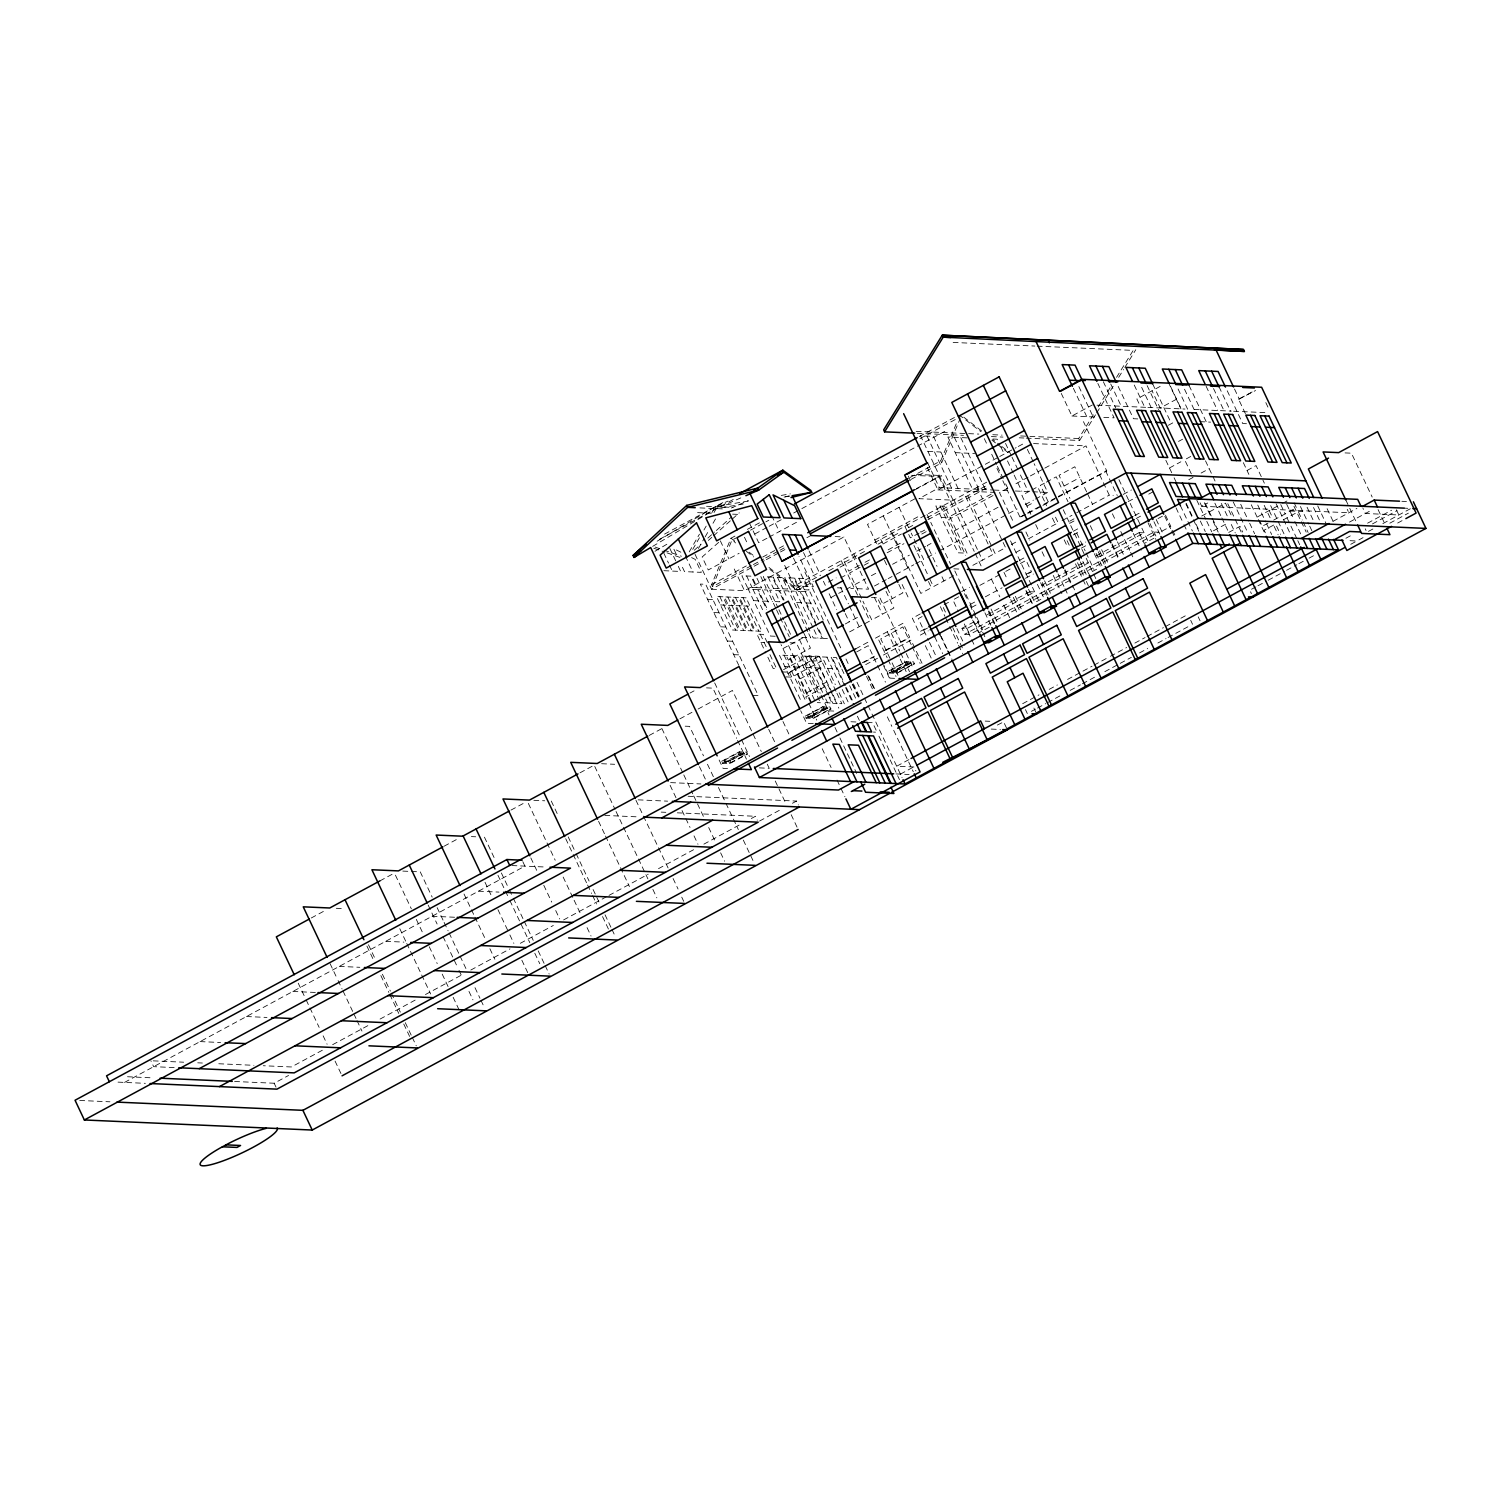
<?xml version="1.0" encoding="UTF-8"?>
<svg xmlns="http://www.w3.org/2000/svg" width="1501" height="1501" viewBox="0 0 1501 1501"><rect width="100%" height="100%" fill="white"/><g stroke="black" fill="none" stroke-linecap="round" stroke-linejoin="round"><path stroke-width="0.75" stroke-dasharray="5 3.75" d="M751.363 565.652L712.487 586.666L711.549 584.696L730.987 538.221L735.077 536.007M712.487 586.666L731.925 540.191L736.053 537.958M910.038 477.468L940.714 460.882L956.625 422.869M910.957 479.438L941.652 462.852L960.208 418.498M689.222 551.899L699.447 534.187M711.943 512.554L715.358 506.663L728.079 501.09M692.73 549.404L699.447 537.752M703.95 529.984L706.183 526.1M714.044 512.516L716.277 508.633L741.644 497.525M698.415 548.503L704.025 538.784M705.151 536.851L708.51 531.035M713.013 523.267L716.371 517.432M1026.215 438.123L1079.613 440.487L1078.675 438.517L1093.328 414.839M1098.207 406.94L1111.641 385.25M1116.538 377.351L1133.63 349.733M1079.613 440.487L1095.486 414.839M1096.706 412.869L1113.798 385.25M1118.677 377.351L1123.574 369.471M1124.793 367.501L1135.788 349.733M694.288 550.21L701.061 544.15M707.853 538.09L714.645 532.029M716.333 530.51L731.606 516.869M708.378 540.416L711.812 537.358M713.538 535.819L730.687 520.491M732.413 518.952L739.28 512.817M718.698 542.33L702.149 557.002L708.266 569.948L739.13 553.287M657.157 541.186L715.358 506.663L749.431 500.846M652.672 546.364L716.277 508.633L743.877 503.923M654.999 551.28L668.921 543.024M664.568 534.093L725.583 501.128M659.577 539.253L734.627 498.726M747.367 529.365L759.637 522.742M919.231 436.528L958.107 415.514M750.481 530.153L768.868 520.228M920.057 438.555L961.09 416.396L980.997 431.725M754.853 533.981L767.124 527.358M769.15 526.251L781.421 519.627M793.673 513.004L799.808 509.702M801.853 508.595L944.861 431.35M766.936 538.259L758.699 542.705L747.836 519.702M769 537.152L797.8 521.597M711.549 584.696L746.335 565.896M762.696 557.059L777.03 549.31M779.075 548.221L785.211 544.901M753.408 564.545L763.634 559.029M765.679 557.922L777.968 551.28M780.013 550.192L784.104 547.978M695.057 554.319L711.549 589.218L752.132 567.303M754.159 566.196L764.29 560.717M766.336 559.629L778.494 553.043M780.539 551.955L786.618 548.653M806.9 537.696L810.972 535.501M916.417 488.613L938.819 476.511L974.205 551.392M914.634 490.02L941.427 475.536L953.079 500.171L918.912 498.67L939.326 487.637L991.861 489.964M711.549 589.218L744.477 590.662L843.9 536.964L868.591 589.18L850.767 588.392M914.822 498.839L867.484 524.412L876.79 544.075M1061.263 393.412L1071.939 416.002L1092.353 404.97M927.262 467.299L937.937 489.889L983.23 465.404M985.294 464.297L997.658 457.617M999.704 456.51L1016.177 447.617M1018.241 446.491L1024.414 443.17M874.877 540.041L920.244 515.537M1160.16 386.414L1136.857 398.985L1140.479 406.658M784.667 565.37L794.367 585.915L964.524 494.148L969.946 505.631L947.844 517.564L942.422 506.081M986.701 482.159L966.513 493.06L971.954 504.542L992.123 493.66M769 567.509L796.13 588.43L820.691 575.164M828.871 570.736L835.006 567.434M837.051 566.327L865.702 550.848M877.991 544.206L900.487 532.048M908.668 527.639L912.758 525.425M927.093 517.695L986.42 485.63M769.919 569.479L797.069 590.4L813.429 581.562M840.035 567.19L856.414 558.353M883.001 543.981L901.426 534.018M928.031 519.665L989.403 486.493M828.458 582.069L836.17 577.904M859.266 565.427L848.722 571.112L843.281 559.629M865.045 562.293L870.824 559.179M888.16 549.816L903.058 541.767M919.119 533.08L910.338 537.827L908.518 534M924.729 530.059L920.882 532.142L919.081 528.314M840.579 577.923L847.615 574.114L858.947 598.092M860.167 567.34L849.622 573.026L861.949 599.087M864.032 565.258L869.792 562.125M887.129 552.762L903.958 543.681M921.783 534.056L927.562 530.922M993.024 495.574L972.854 506.456L995.013 553.362L1005.576 547.659L983.399 500.771M1007.734 488.163L999.497 492.609L1014.057 523.399M1015.971 483.716L1028.335 477.037M1030.38 475.911L1042.745 469.25M1044.809 468.124L1085.992 445.891L1109.277 495.142L1113.273 495.33M1176.39 399.285L1160.198 408.028L1152.055 390.785M830.954 597.529L836.714 594.415M838.646 593.383L842.493 591.3M846.02 589.405L853.056 585.596M855.045 584.508L865.608 578.823M871.368 575.69L877.147 572.575M892.57 564.263L909.381 555.164M916.661 551.223L925.46 546.477M931.07 543.456L927.224 545.538L937.056 566.365M954.167 530.979L976.269 519.027M978.277 517.958L998.465 507.057M1029.78 491.09L1021.881 495.349L1030.831 514.299M1031.75 490.039L1037.66 486.831L1046.61 505.781M1044.396 483.191L1040.437 485.33L1049.293 504.055M1046.366 482.14L1056.216 476.811L1068.018 501.766M1168.36 425.271L1174.42 421.987M874.464 586.009L886.228 579.667M888.179 578.598L892.101 576.478M896.059 574.358L913.809 564.77M915.779 563.701L923.659 559.441L911.22 533.118M927.599 557.303L935.498 553.043M939.438 550.923L1017.059 508.989M1025.239 504.561L1033.401 500.152M1035.446 499.045L1047.717 492.422L1034.133 463.696M1026.947 506.081L1032.876 502.891M1064.078 486.024L1079.857 477.506M690.028 693.049L694.062 690.873M1025.296 514.261L1019.123 517.601L1026.44 514.299M1027.359 513.136L1041.769 505.349M1043.833 504.242L1056.179 497.563M1058.243 496.456L1106.744 470.92L1083.459 421.65M1245.398 413.619L1238.606 399.247L1254.93 390.429M1028.485 513.192L1040.85 506.512M1042.914 505.405L1106.744 470.92M1238.606 399.247L1255.568 390.523M782.94 648.582L805.043 636.63L810.465 648.132L788.363 660.065L781.045 644.586M1178.529 441.425L1182.582 439.23M845.326 623.947L857.972 617.117M311.251 917.993L325.642 910.225M379.941 880.881L394.425 873.057M444.165 846.189L459.062 838.14M510.978 810.09L523.305 803.448M580.005 772.809L594.152 765.172L615.054 809.395M649.276 735.396L663.648 727.629M679.878 718.848L696.051 710.123M698.078 709.035L732.432 690.46L761.307 751.532M849.604 631.902L869.792 621.001L859.942 600.175M953.585 575.746L933.397 586.647L929.457 578.317M972.836 565.333L993.005 554.432L989.084 546.101M1011.336 544.544L1017.115 541.411M783.522 669.671L809.114 655.843L818.983 656.275L821.31 661.209L791.796 677.157L783.897 676.801M1028.391 538.84L1058.149 522.78L1054.209 514.449M1062.089 520.641L1071.958 515.312M1076.705 512.742L1109.277 495.142M781.552 671.885L789.451 672.223L818.983 656.275M787.819 673.536L811.441 660.778L821.31 661.209M1069.894 521.091L1074.003 518.858M1169.467 467.956L1180.855 461.801M1190.725 456.473L1184.664 459.756L1193.014 477.431L1187.31 480.508M1016.027 552.312L1020.136 550.098M1069.594 523.38L1075.767 520.04M1123.142 494.448L1131.379 490.001M855.739 648.788L869.548 641.34M875.458 638.15L903.077 623.234L909.662 637.156L882.044 652.072M920.244 613.947L912.364 618.206L918.95 632.146L926.83 627.887M961.653 591.582L969.552 587.323M1019.442 560.361L1025.352 557.171M1073.271 531.298L1079.181 528.089M1128.133 501.653L1136.032 497.375M856.658 651.922L868.216 645.693L876.584 663.423M922.121 616.555L918.274 618.637L928.481 640.252M944.129 604.678L951.165 600.869M958.707 596.798L952.929 599.931L958.351 611.414M979.89 585.352L1000.229 574.376M1005.745 571.393L1011.017 568.541M1020.324 563.513L1026.084 560.398L1031.525 571.881L1025.746 574.996M1073.215 534.938L1080.57 530.96M1148.753 494.129L1154.175 491.202M1201.1 473.059L1209.206 468.687M862.325 662.729L876.134 655.28M970.228 604.453L976.138 601.244M1026.027 574.301L1031.938 571.112M1077.887 546.289L1085.767 542.03M1134.718 515.575L1140.647 512.385M864.013 662.373L873.638 657.175M886.19 650.383L908.293 638.45M923.697 630.12L927.543 628.056M985.313 596.835L1002.143 587.754M1078.637 546.439L1086.011 542.443M865.702 664.624L877.541 658.226M883.451 655.036L911.051 640.12L922.008 663.273M920.338 635.111L928.237 630.852M971.616 607.398L977.526 604.209M1025.446 578.317L1033.345 574.057M1081.245 548.184L1087.174 544.994M1136.126 518.539L1142.036 515.35M1158.022 518.558L1165.245 514.655L1170.799 526.382L1161.755 531.26M1247.031 470.488L1256.056 465.591L1264.367 483.191M961.991 628.337L974.055 621.827L978.99 622.033L966.925 628.563L961.991 628.337L964.787 634.248L969.721 634.473L1158.941 532.236L1154.006 532.029L964.787 634.248M124.527 1082.409L524.918 866.115L522.123 860.204M721.625 761.307L739.261 751.795L746.466 752.114L747.404 754.084L729.767 763.596L722.544 763.277L721.625 761.307L728.829 761.626L746.466 752.114M805.155 716.183L822.792 706.671L829.997 706.99L830.935 708.96L813.298 718.472L806.075 718.153L805.155 716.183L812.36 716.502L829.997 706.99M888.686 671.06L906.323 661.547L913.527 661.866L914.465 663.836L896.829 673.367L889.605 673.048L888.686 671.06L895.891 671.379L913.527 661.866M724.232 760.35L738.154 752.827L743.858 753.07L744.796 755.041L730.874 762.564L725.171 762.32L724.232 760.35L729.936 760.594L743.858 753.07M807.763 715.226L821.685 707.703L827.389 707.947L813.467 715.47L807.763 715.226L808.701 717.197L814.386 717.44L828.308 709.917L822.623 709.673L808.701 717.197M891.294 670.103L905.216 662.579L910.919 662.823L896.998 670.347L891.294 670.103L892.232 672.073L897.917 672.317L911.839 664.793L906.154 664.549L892.232 672.073M722.544 763.277L740.181 753.765L747.404 754.084M806.075 718.153L823.711 708.641L830.935 708.96M889.605 673.048L907.242 663.517L914.465 663.836M725.171 762.32L739.092 754.797L744.796 755.041M1200.087 502.797L1201.719 506.25L1207.761 502.985M989.234 627.23L979.177 632.653L972.854 619.275M1040.887 599.312L1034.864 602.576L1028.541 589.199M1096.631 569.217L1088.581 573.551L1081.264 558.072M1201.719 516.025L1225.51 503.173L1232.452 517.883M1213.465 530.791L1227.386 523.267M1228.681 532.461L1239.995 526.344L1242.697 532.048M1257.763 516.738L1280.653 504.392L1285.156 513.905M1282.529 503.36L1290.091 499.289M1267.989 523.174L1262.266 526.251L1259.564 520.547M1273.711 520.078L1296.47 507.788L1293.768 502.066M1273.674 525.05L1264.123 530.191L1266.093 534.337M1283.205 519.89L1298.327 511.728L1302.249 520.003M322.321 1050.25L291.4 1066.967L263.294 1065.729M332.64 1044.677L369.771 1024.62M380.072 1019.066L415.139 1000.116M425.458 994.544L462.571 974.487M470.826 970.04L510.002 948.857M520.322 943.303L553.325 925.46M563.625 919.907L606.948 896.51M609.012 895.384L648.188 874.22M658.507 868.647L693.575 849.716M703.875 844.144L741.006 824.087M751.326 818.514L755.435 816.281L757.311 820.221M234.588 1081.489L274.176 1083.234L288.567 1075.466M759.506 821.066L782.134 808.833M792.415 803.279L796.524 801.065L798.382 805.005M1332.963 521.354L1356.923 508.407M908.968 759.6L896.679 766.223L914.034 766.992L915.91 770.932M1349.493 522.085L1371.426 510.227M1022.669 703.688L1038.992 694.869M1049.18 689.372L1057.342 684.963M1067.549 679.446L1092.034 666.219M1094.06 665.112L1108.338 657.4M1110.384 656.293L1126.707 647.494M1134.869 643.085L1145.075 637.569M1147.102 636.462L1163.425 627.643M1165.47 626.555L1187.91 614.434M900.412 774.122L914.728 766.373M1367.599 523.174L1391.596 510.227M1255.924 586.872L1249.789 590.174L1251.402 593.627M1257.969 585.765L1266.15 581.337M1268.195 580.23L1284.537 571.393M1286.582 570.286L1296.808 564.77M1298.853 563.663L1307.033 559.254M1309.078 558.147L1315.214 554.826M1345.89 538.259L1352.026 534.938M1372.477 523.905L1397.018 510.64M1031.412 711.343L1035.484 709.129M1037.529 708.04L1045.69 703.631M1047.717 702.524L1061.995 694.813M1070.157 690.404L1080.364 684.888M1082.409 683.781L1096.687 676.069M1104.849 671.66L1131.36 657.344M1139.522 652.935L1147.683 648.526M1157.89 643.01L1166.052 638.6M1168.078 637.512L1190.518 625.373M1372.871 529.009L1366.867 532.236L1365.235 528.784M1382.853 523.605L1410.921 508.445L1404.223 508.145M1350.75 544.3L1356.848 540.998L1347.635 540.585M1358.912 539.891L1363.039 537.658M1389.832 523.174L1408.388 513.154M1397.656 523.042L1403.81 519.721M997.377 725.058L1003.625 721.906L1007.359 729.786M731.306 508.013L748.211 500.602M784.085 497.112L790.764 495.443M781.252 495.424L790.352 493.867M785.248 496.869L789.845 496.08M699.935 507.901L723.276 508.933M732.619 514.149L739.618 514.449M706.539 506.269L732.976 507.413M953.135 342.434L1034.864 346.056M1037.21 346.149L1132.955 350.39M1096.987 405.176L1145.619 407.315M1147.927 407.428L1184.983 409.06M1194.252 409.473L1231.289 411.105M1233.616 411.218L1268.345 412.756M1071.939 416.002L1096.443 417.09M1103.798 417.409L1114.098 417.86L1097.831 383.43M1137.739 418.91L1133.48 418.723L1117.194 384.294M1199.843 421.65L1210.557 422.137M1246.487 423.714L1242.715 423.545L1226.448 389.115M916.154 431.331L978.84 434.089M992.78 434.708L1002.068 435.121M1020.642 435.947L1027.603 436.247M1029.93 436.359L1078.675 438.517M917.092 433.301L963.529 435.346M991.392 436.585L1002.987 437.091M1019.254 437.804L1023.888 438.011M1345.046 452.908L1351.425 453.189L1372.177 497.056M967.244 437.879L947.881 437.016L972.498 489.101M992.912 439.005L997.208 439.211L999.985 445.065L992.743 439.53M1033.551 443.564L1085.992 445.891M927.918 451.445L940.846 452.007M955.274 452.645L974.637 453.508M916.379 474.429L941.427 475.536M911.482 475.31L938.819 476.511M1401.859 501.296L1406.456 501.503M994 490.058L1008.916 490.714L1004.131 480.583M1015.37 490.996L1028.279 491.577L1019.667 473.34M1032.594 491.765L1047.717 492.422M937.937 489.889L994.938 492.403M1201.719 506.25L1348.874 512.76L1347.241 509.308M1289.903 511.015L1302.812 511.597M941.277 517.395L950.321 517.789M697.59 512.629L711.605 513.248M835.119 536.57L843.9 536.964M953.829 568.823L960.584 569.123M663.874 570.699L680.703 571.449L676.763 563.081M794.367 585.915L813.373 586.741L799.001 556.364M837.408 587.81L841.873 587.998M871.443 597.529L879.961 597.923L913.527 668.958M753.671 600.644L762.714 601.038M763.54 601.075L772.583 601.469M775.079 601.582L779.807 601.807L774.385 590.306M796.506 602.539L805.549 602.933M806.356 602.97L815.399 603.364M707.553 599.293L712.862 599.518M720.461 604.941L726.916 605.222M728.435 605.297L734.89 605.578M736.034 605.635L742.488 605.916M743.614 605.954L750.087 606.254M713.819 612.558L719.148 612.783M720.555 626.799L725.865 627.043M775.135 636.255L770.407 636.049L748.249 589.161L757.292 589.555L766.655 609.368M801.684 637.437L810.728 637.831L808.758 633.666M827.407 638.563L823.092 638.375L818.176 627.962M790.033 642.747L796.431 643.028L820.128 693.181M727.291 641.04L732.601 641.283M760.913 642.522L764.29 642.672M733.708 654.642L739.036 654.868M784.817 666.519L793.86 666.913M794.667 666.951L803.71 667.345M806.225 667.457L815.268 667.87M816.094 667.907L825.137 668.301M827.633 668.414L836.676 668.808M894.596 678.339L890.149 678.152L884.22 665.6M706.502 687.871L712.9 688.152L736.597 738.304M752.995 695.413L758.305 695.638L705.676 584.302L700.348 584.077L740.143 668.226M817.295 702.618L820.447 702.749M833.749 711.061L827.089 710.761L829.059 714.945M985.219 721.099L989.816 721.306M850.936 721.756L856.339 722M867.165 722.469L872.588 722.713L877.072 732.225L873.469 732.075M991.242 729.073L1000.454 729.486M813.279 723.557L806.619 723.257L800.69 710.724M685.207 726.184L689.559 726.371L703.5 755.847M759.375 767.874L768.625 768.287M895.947 773.916L909.081 774.497M727.535 768.587L723.088 768.381L718.153 757.949M601.582 763.709L614.659 764.29M670.628 782.621L700.929 783.954M688.077 796.262L796.524 801.065M638.131 799.845L667.626 801.159M533.831 800.296L544.732 800.784M661.228 812.116L665.825 812.322M677.307 812.829L755.435 816.281M604.809 815.418L638.957 816.919M471.37 836.601L475.723 836.789M511.897 865.552L543.137 866.921M402.793 871.087L420.242 871.856L432.175 897.129M478.5 891.181L499.007 892.101M336.28 908.293L345.005 908.668M432.1 916.248L454.897 917.261M385.701 941.315L403.919 942.121M339.301 966.4L359.808 967.301M292.883 991.467L315.679 992.461M246.483 1016.533L266.99 1017.434M200.083 1041.6L220.591 1042.501M153.215 1060.851L183.666 1062.201M197.719 1062.821L202.391 1063.027M218.79 1063.759L253.913 1065.316M174.172 1067.567L153.665 1066.667L150.869 1060.757M127.51 1076.742L153.102 1077.887M118.016 1082.127L145.372 1083.328M79.703 1100.458L109.929 1101.809M655.055 547.039L661.641 549.347M663.855 550.116L681.416 556.252M653.798 548.24L664.774 552.087M666.969 552.856L680.141 557.453M680.835 552.199L673.63 548.615L677.589 556.984M691.623 557.603L695.226 559.404L701.342 572.369L684.512 571.618L681.548 565.352M963.773 417.203L981.879 431.162M1001.786 446.491L1009.028 452.082M991.861 440.093L995.482 442.889M997.283 444.277L1008.147 452.645M734.608 540.998L730.987 538.221L735.546 542.968M749.093 552.162L754.515 556.346M746.391 551.336L753.633 556.927M1396.399 509.796L1398.838 514.974L1365.403 513.492L1362.946 508.314M1378.087 509.59L1385.01 524.224M1345.815 499.983L1348.78 506.25M1349.755 508.351L1355.684 520.885M1327.128 508.689L1333.038 521.222M1317.747 505.931L1326.64 524.75M1265.812 402.587L1268.72 408.741M1313.525 507.507L1320.486 522.254M1307.071 507.225L1313.037 519.853M1300.429 506.531L1308.722 524.074M1309.698 526.157L1312.643 532.386M1303.224 522.085L1308.121 532.442M1293.956 506.25L1300.298 519.627M1301.273 521.71L1306.189 532.105M1234.516 389.022L1239.357 399.285M1286.713 504.261L1293.843 519.346M1294.819 521.429L1300.71 533.906M1287.014 517.845L1289.941 524.055M1290.935 526.119L1296.808 538.559M1297.783 540.623L1299.735 544.769M1276.113 503.792L1291.048 535.369M1219.037 386.808L1230.52 411.105M1270.653 505.612L1284.593 535.088M1213.521 388.553L1224.065 410.824M1269.208 510.565L1272.81 518.183M1276.544 526.082L1280.466 534.375M1264.198 505.33L1270.165 517.958M1274.143 526.382L1278.139 534.806M1243.335 462.664L1248.87 474.391M1206.11 386.245L1217.611 410.542M1257.744 505.049L1265.699 521.879M1266.694 523.98L1271.666 534.506M1251.29 504.768L1257.256 517.395M1258.251 519.496L1265.212 534.225M1189.073 385.494L1206.297 421.931M1240.708 504.298L1248.663 521.128M1249.658 523.23L1254.63 533.756M1184.533 389.247L1194.102 409.51M1233.24 501.897L1248.175 533.474M1178.079 388.965L1187.647 409.21M1227.78 503.717L1241.721 533.193M1170.667 386.658L1181.193 408.929M1168.247 382.042L1180.931 408.854M1205.491 460.826L1211.982 474.579M1212.921 476.53L1215.697 482.421M1221.326 503.435L1227.293 516.063M1231.289 524.487L1235.267 532.911M1214.872 503.154L1220.838 515.781M1221.833 517.883L1228.812 532.611M1152.655 383.881L1169.879 420.336M1205.341 503.51L1211.307 516.119M1212.301 518.22L1217.255 528.727M1204.29 502.685L1212.245 519.515M1213.24 521.616L1218.212 532.142M1147.158 385.626L1158.641 409.923M1196.841 500.302L1205.791 519.233M1206.785 521.335L1211.757 531.861M1141.661 387.352L1152.186 409.642M1200.331 521.053L1205.303 531.579M1134.249 385.044L1144.775 407.315M1165.845 460.3L1173.182 475.817M1174.101 477.787L1176.897 483.678M1186.184 503.304L1193.126 518.014M1196.109 524.318L1199.093 530.622M1185.903 503.923L1198.849 531.298M1180.443 505.743L1192.394 531.016M1176.034 507.863L1182.957 522.498M1183.933 524.581L1186.897 530.847M1110.74 384.012L1121.266 406.283M1103.329 381.704L1115.768 408.028M1172.637 530.285L1175.414 536.138M1164.757 516.269L1170.742 528.896M1171.737 531.016L1174.72 537.32M1156.22 519.534L1163.613 535.163M1153.95 521.691L1160.93 536.457M1198.192 616.817L1200.05 620.757M1150.01 523.586L1156.333 536.945L1144.269 543.475L1137.946 530.097M1147.984 522.704L1155.958 539.534M1190.706 620.345L1192.563 624.285M1078.863 386.564L1093.216 416.94M1118.939 479.645L1140.891 526.1M1141.886 528.202L1149.879 545.088M1073.365 388.309L1086.762 416.659M1105.618 470.864L1117.251 495.499M1133.217 533.324L1141.173 550.154M1112.41 513.774L1116.031 521.429M1120.778 531.504L1129.653 550.248M1130.628 552.33L1133.593 558.578M1117.438 541.842L1125.394 558.691M1112.185 544L1118.095 556.496M1111.866 544.863L1117.832 557.49M1086.649 491.896L1074.791 466.773L1059.012 475.31L1069.913 498.37M1087.625 493.942L1092.484 504.223M1090.308 525.706L1093.929 533.362M1101.64 549.685L1109.52 566.346M1099.614 550.792L1106.5 565.37M1098.263 551.768L1104.248 564.432M1096.086 553.381L1102.053 566.008M1094.323 553.663L1100.646 567.04M1076.724 533.043L1085.11 550.773M1086.086 552.856L1093.966 569.517M1063.252 509.721L1085.204 556.177M1086.199 558.278L1096.18 579.405M1027.341 449.324L1033.157 461.633M1080.307 561.899L1086.274 574.527M1067.08 540.66L1069.8 546.402M1077.512 562.725L1085.392 579.386M1086.368 581.469L1088.338 585.634M1064.171 539.835L1067.793 547.49M1075.504 563.813L1085.354 584.639M1052.445 518.108L1055.353 524.281M1005.52 443.395L1011.055 455.122M1012.012 457.148L1018.71 471.314M1064.959 569.517L1074.791 590.343M1064.528 570.418L1072.483 587.266M1000.904 447.017L1004.601 454.841M1007.471 460.901L1013.213 473.059M1014.169 475.085L1021.825 491.277M1035.69 524.581L1039.574 532.799M1058.036 573.926L1064.003 586.553M1064.997 588.673L1067.98 594.978M1042.069 551.768L1045.69 559.423M1053.252 575.408L1061.864 593.645M984.3 438.63L987.996 446.454M991.692 454.259L996.476 464.391M997.433 466.417L1003.175 478.556M996.964 468.368L1001.824 478.631M1002.799 480.695L1020.248 517.639M1025.915 531.954L1029.799 540.172M1044.546 580.793L1051.526 595.578M1042.257 582.463L1048.223 595.09M1040.606 582.688L1046.591 595.353M1037.435 584.377L1043.326 596.873M1010.511 540.867L1031.487 585.202M1032.482 587.304L1038.467 599.968M960.79 437.598L985.407 489.682M954.336 437.316L978.952 489.382M1026.478 590.981L1032.444 603.608M977.076 487.375L982.498 498.857M1025.877 590.625L1031.787 603.121M1003.981 572.331L1007.603 579.986M1015.333 596.31L1023.194 612.971M988.09 544.019L970.847 507.544L948.745 519.477L965.668 555.295M1013.325 597.398L1020.211 611.976M958.07 488.463L933.453 436.378L920.545 435.815L945.161 487.9M1010.698 599.499L1018.654 616.348M940.714 460.882L941.652 462.852M926.999 436.097L951.615 488.181M953.961 499.852L959.402 511.334M960.302 513.248L977.545 549.722M978.521 551.805L982.461 560.136M991.429 579.123L999.816 596.854M1003.756 605.184L1009.666 617.68M975.2 553.475L981.091 565.952M927.674 463.002L939.326 487.637M991.054 608.993L997.771 623.178M940.17 506.1L962.329 552.987M988.859 610.869L995.838 625.654M988.427 611.545L994.394 624.172M1033.889 708.04L1035.746 711.981M984.919 612.764L991.898 627.549M1025.464 709.598L1027.322 713.538M954.824 570.943L975.8 615.279M976.795 617.399L984.769 634.285M926.999 514.411L932.44 525.894M934.241 529.722L950.583 564.282M964.468 593.683L968.089 601.338M969.909 605.166L972.854 611.414M973.849 613.496L981.729 630.157M982.705 632.24L985.65 638.488M908.236 476.08L911.145 482.253M972.648 620.063L978.614 632.69M966.925 628.563L969.721 634.473M941.99 576.778L943.96 580.943M964.261 623.909L974.111 644.736M956.869 628.581L964.824 645.411M899.043 507.357L910.263 531.091M904.897 526.344L907.617 532.086M913.959 545.482L928.481 576.234M943.285 607.53L945.986 613.271M952.722 627.512L963.548 650.421M928.444 581.469L931.408 587.717L920.845 593.42L898.686 546.533M940.376 606.704L944.898 616.273M945.799 618.187L948.745 624.435M949.739 626.517L957.619 643.178M958.595 645.261L962.535 653.592M892.345 533.136L897.786 544.619M941.165 636.386L947.056 648.882M948.05 650.965L951.99 659.295M940.095 634.998L951.034 658.151M883.263 515.875L907.88 567.96M934.748 636.912L942.666 653.629M880.806 539.366L882.607 543.193M902.139 584.527L909.306 599.668M929.438 642.278L936.155 656.462M898.855 584.414L902.87 592.876L880.768 604.809L876.828 596.479M925.31 645.636L931.277 658.264M884.445 560.286L887.316 566.365M887.391 588.167L892.307 598.58M886.022 591.319L893.883 607.98L871.781 619.932L862.925 601.188M911.238 644.698L902.87 626.968L880.768 638.901L891.106 660.796M912.233 646.781L920.113 663.442M906.323 661.547L907.242 663.517M853.844 553.944L855.645 557.772M874.464 597.567L882.344 614.228M891.313 633.197L899.699 650.946M900.675 653.029L909.531 671.773M887.297 631.752L893.883 645.693M895.29 648.638L899.268 657.063M900.262 659.164L906.229 671.791M896.998 670.347L897.917 672.317M892.101 662.879L898.011 675.375M895.891 671.379L896.829 673.367M841.292 560.717L846.714 572.2M878.76 639.989L887.147 657.719M888.123 659.802L896.003 676.463M883.489 665.581L890.449 680.309M840.691 587.473L848.403 603.796M849.397 605.879L859.229 626.705M877.578 665.506L885.459 682.167M845.251 613.534L849.191 621.864M868.704 676.219L874.67 688.846M809.039 550.867L819.584 573.138M823.411 581.243L825.325 585.296M829.134 593.702L836.695 609.706M867.841 675.563L874.539 689.747M887.335 716.84L891.838 726.353M893.695 730.312L913.283 771.72M866.509 676.388L873.432 691.023M803.542 552.612L815.043 576.909M804.93 572.125L841.967 650.496M845.982 658.977L848.984 665.337M856.996 682.28L867.015 703.462M868.01 705.583L871.012 711.943M872.025 714.063L902.063 777.612M878.948 736.165L899.493 779.657M823.28 620.026L809.977 591.882L800.934 591.488L817.201 625.879M853.431 683.818L859.341 696.314M793.504 558.109L806.919 586.459M852.924 684.737L858.891 697.365M852.212 684.118L859.135 698.734M771.72 515.612L779.282 531.598M798.926 578.279L804.348 589.762M805.249 591.675L818.552 619.819M840.916 667.119L836.395 657.551L832.079 657.363L845.382 685.507M841.817 669.033L844.763 675.281M849.697 685.694L855.608 698.19M846.358 687.589L854.238 704.25M816.375 625.842L800.108 591.45L791.065 591.056L809.902 630.908M817.351 627.925L822.285 638.338L813.242 637.944L810.859 632.934M844.556 685.469L831.254 657.325L822.21 656.931L835.306 684.625M845.532 687.552L853.412 704.213M857.39 716.202L859.36 720.386M796.13 588.43L797.069 590.4M789.47 577.866L794.892 589.349M795.793 591.263L813.035 627.737M814.03 629.82L817.97 638.15M826.938 657.138L841.217 687.364M842.211 689.447L849.097 704.025M839.134 692.73L844.369 703.819M807.782 631.583L788.569 590.944L779.526 590.55L784.047 600.119M835.963 691.21L819.696 656.819L810.653 656.406L828.89 694.982M836.939 693.293L841.873 703.706L832.83 703.312L829.865 697.064M777.499 577.341L782.94 588.824M783.841 590.737L787.462 598.392M804.029 633.46L805.999 637.625M814.968 656.612L832.211 693.087M833.205 695.169L837.145 703.5M829.903 689.24L827.914 685.038L805.812 696.971L807.801 701.173M830.897 691.342L838.853 708.191M783.222 600.081L778.7 590.512L769.657 590.099L777.95 607.661M828.064 694.944L809.846 656.387L800.802 655.975L820.597 697.852M829.059 697.027L832.004 703.275L822.51 701.905M809.114 655.843L811.441 660.778M799.47 639.651L804.892 651.134M768.043 576.909L773.484 588.392M805.512 656.181L824.724 696.839M825.719 698.922L827.689 703.087M821.122 695.263L829.021 711.981M834.988 727.478L838.928 735.846M839.922 737.929L856.715 773.447M744.477 537.264L747.442 543.55M778.925 609.687L783.71 619.819M784.667 621.846L791.365 636.049M822.792 706.671L823.711 708.641M760.819 576.59L766.242 588.073L757.198 587.679L751.776 576.196M775.529 607.736L767.142 589.987L758.099 589.593L767.48 609.406M776.524 609.819L789.32 636.893M819.471 700.667L798.288 655.862L789.245 655.468L811.403 702.355M821.685 707.703L822.623 709.673M756.992 578.298L761.514 587.867M762.414 589.78L769.825 605.428M793.56 655.656L815.718 702.543M788.513 645.561L793.935 657.063M810.596 702.318L788.419 655.43L779.375 655.036L801.553 701.924M808.795 703.294L816.75 720.124M715.358 506.663L716.277 508.633M813.467 715.47L814.386 717.44M746.635 575.971L752.057 587.454M752.977 589.368L763.315 611.263M784.104 655.243L806.281 702.13M812.36 716.502L813.298 718.472M789.451 672.223L791.796 677.157M822.21 748.718L831.104 767.518M837.033 780.051L839.997 786.318M840.973 788.419L844.932 796.768M734.233 568.992L744.477 590.662M720.349 540.867L728.848 558.841M767.367 642.822L763.39 634.398L756.917 634.097L765.81 652.916M743.014 597.679L758.831 631.152M760.294 634.248L766.167 646.668M769.938 654.642L776.542 668.602L773.165 668.452L766.805 654.999M735.415 597.342L751.25 630.833M727.835 597.023L743.652 630.495M782.978 721.512L789.901 736.147M719.842 596.666L735.678 630.139M768.681 729.242L775.604 743.858M685.375 556.008L692.937 571.994M669.84 548.447L675.769 560.999M767.274 764.159L769.263 768.381M775.248 781.008L785.192 802.078M791.177 814.705L798.138 829.453M663.798 553.1L668.508 563.081M669.465 565.089L672.298 571.074M714.664 682.88L740.518 737.554M741.513 739.674L749.468 756.485M737.591 740.387L746.466 759.187M739.261 751.795L740.181 753.765M738.154 752.827L739.092 754.797M729.936 760.594L730.874 762.564M728.829 761.626L729.767 763.596M707.478 764.272L713.463 776.918M718.435 787.443L738.342 829.565M743.314 840.091L754.271 863.244M699.447 766.636L706.371 781.27M661.903 728.567L682.805 772.79M683.799 774.891L692.768 793.841M693.762 795.962L703.706 817.013M708.697 827.539L715.658 842.286M720.63 852.812L724.608 861.236M670.121 785.304L676.088 797.932M682.054 810.578L690.028 827.426M694.006 835.851L697.984 844.275M635.955 800.277L668.095 867.972M673.086 878.498L678.058 889.024M681.735 897.148L683.724 901.35M616.048 811.497L644.923 872.569M645.918 874.67L647.907 878.873M652.879 889.418L656.856 897.842M598.58 821.31L604.547 833.937M605.541 836.038L619.481 865.533M620.476 867.634L629.444 886.584M551.28 801.084L558.241 815.812M568.204 836.883L575.164 851.611M576.159 853.713L589.105 881.087M593.083 889.511L600.062 904.259M605.034 914.784L611.001 927.43M611.995 929.532L614.978 935.855M565.708 838.684L586.61 882.907M587.604 885.008L591.6 893.433M592.595 895.553L596.572 903.977M602.539 916.604L608.524 929.232M528.333 803.373L555.201 860.223M563.156 877.072L573.119 898.123M574.114 900.244L581.075 914.972M587.06 927.618L591.038 936.042M530.829 857.897L536.795 870.542M543.775 885.271L551.73 902.12M555.708 910.544L559.704 918.968M484.448 837.164L495.405 860.336M501.372 872.963L508.351 887.71M509.346 889.812L512.329 896.135M513.323 898.236L523.286 919.306M524.281 921.408L533.23 940.358M538.202 950.884L544.188 963.529M545.182 965.631L549.16 974.055M497.957 875.289L508.914 898.442M509.908 900.562L529.815 942.666M534.788 953.21L539.778 963.736M485.011 882.288L491.972 897.035M497.957 909.662L508.895 932.834M509.89 934.935L513.867 943.36M521.841 960.208L528.802 974.937M464.015 893.996L473.96 915.066M474.954 917.167L484.917 938.219M489.889 948.745L494.861 959.27M437.147 907.655L443.133 920.301M444.127 922.402L448.105 930.826M449.099 932.928L459.062 953.998M460.056 956.099L467.017 970.847M474.991 987.677L479.964 998.221M480.958 1000.323L483.941 1006.646M428.16 905.065L437.11 924.016M443.076 936.662L458.011 968.239M459.006 970.34L461.989 976.663M468.969 991.41L472.946 999.835M395.42 875.158L411.349 908.855M416.321 919.381L422.306 932.027M429.267 946.756L437.223 963.604M442.213 974.13L448.18 986.776M453.152 997.302L460.132 1012.049M399.791 928.687L405.758 941.333M406.752 943.435L420.693 972.911M421.687 975.012L430.637 993.981M368.477 944.767L375.438 959.514M382.417 974.243L390.373 991.092M391.367 993.193L400.335 1012.143M405.308 1022.688L411.274 1035.315M412.268 1037.416L416.265 1045.841M366.919 946.08L372.886 958.707M380.86 975.556L388.815 992.405M389.81 994.506L398.778 1013.456M403.75 1024.001L409.717 1036.628M330.107 963.68L337.068 978.427M338.081 980.528L342.059 988.953M343.054 991.054L356 1018.428M356.994 1020.549L361.966 1031.074M298.23 983.174L305.21 997.921M306.204 1000.022L319.15 1027.397M323.128 1035.821L327.105 1044.246M335.061 1061.094L341.046 1073.722M274.176 1083.234L276.034 1087.174M819.921 668.133L797.838 680.084L804.423 694.025L826.526 682.073L819.921 668.133M1029.742 591.732L986.119 615.297L991.054 615.523L1034.677 591.957L1029.742 591.732M1083.459 562.706L1041.807 585.221L1046.741 585.428L1088.394 562.931L1083.459 562.706M1139.146 532.63L1095.524 556.196L1100.458 556.421L1144.081 532.855L1139.146 532.63M944.898 506.306L935.855 505.912L958.013 552.8L967.057 553.194L944.898 506.306M750.95 576.159L741.907 575.765L747.329 587.247L756.373 587.641L750.95 576.159M772.358 577.116L763.315 576.703L768.756 588.186L777.799 588.598L772.358 577.116M782.227 577.547L773.184 577.135L778.606 588.636L787.65 589.03L782.227 577.547M793.785 578.054L784.742 577.66L790.164 589.143L799.207 589.537L793.785 578.054M803.635 578.485L794.592 578.091L800.033 589.574L809.077 589.968L803.635 578.485M722.938 596.798L716.465 596.516L732.3 629.988L738.755 630.27L722.938 596.798M730.912 597.154L724.439 596.873L740.274 630.345L746.729 630.626L730.912 597.154M738.511 597.492L732.038 597.192L747.873 630.683L754.328 630.964L738.511 597.492M746.11 597.83L739.637 597.529L755.453 631.002L761.926 631.302L746.11 597.83"/><path stroke-width="1.5" d="M914.766 433.189L884.596 431.856L943.21 337.162L942.272 335.192L1243.466 349.489L1244.404 351.459L943.21 337.162L950.808 337.5M790.989 497.581L811.722 492.347L810.803 490.377L782.828 470.207L757.78 488.106L686.745 505.387L633.084 555.464L634.004 557.434L650.683 547.546L713.669 680.779M646.274 543.962L633.084 555.464L641.115 550.698M637.306 554.563L634.004 557.434L687.664 507.357L758.718 490.076L783.747 472.177L811.722 492.347L792.134 495.686L810.972 535.501L830.728 536.382M739.88 493.397L782.828 470.207L783.747 472.177L777.574 475.517M794.423 503.942L917.186 437.635M958.37 416.377L1005.708 390.804M743.389 551.242L754.947 544.994M907.261 474.035L927.674 463.002M1060.288 391.367L1080.72 380.335L1085.354 380.541M970.547 442.138L1017.884 416.565M748.98 563.063L760.538 556.815M807.726 532.742L907.974 478.575M810.69 533.606L908.912 480.545M750.106 493.829L781.965 561.243L914.372 489.72M977.132 456.06L1024.47 430.506M912.57 491.127L781.965 561.243M983.737 470.001L1031.056 444.427M990.322 483.941L1037.641 458.368M820.897 592.707L842.999 580.774M864.032 569.404L886.134 557.471M908.574 545.332L930.676 533.399M771.627 624.66L793.729 612.708M688.002 694.137L669.821 703.969L698.472 764.553M771.533 649.014L753.352 658.845L782.002 719.429M857.09 602.802L836.883 613.721L865.533 674.305M843.412 624.998L837.633 628.112L815.475 581.225L837.558 569.273L854.82 605.766M948.895 568.616L1126.05 472.909L1305.889 480.864M309.206 919.1L276.334 936.849L294.252 974.749M379.941 880.881L329.751 907.992L303.24 906.829L327.124 957.375M442.889 846.883L398.422 870.899L371.91 869.736L395.795 920.263M509.139 811.084L462.646 836.207L436.134 835.044L460.019 885.571M577.979 773.897L529.459 800.108L502.966 798.945L529.834 855.795M647.757 736.203L597.21 763.502L570.718 762.339L597.586 819.19M677.87 719.955L667.757 725.415L641.246 724.232L668.114 781.102M1011.899 554.544L983.061 570.117L967.319 569.423M1028.391 545.632L1065.466 525.613M1081.94 516.7L1121.078 495.555M1137.57 486.662L1160.217 474.41L1175.039 505.762M855.739 648.788L839.96 657.325L846.545 671.247L860.354 663.798M922.214 612.877L959.683 592.651L966.269 606.573L928.8 626.818M1017.472 561.43L997.733 572.087L1004.338 586.028L1020.098 577.51L1013.513 563.569M1031.262 553.982L1045.071 546.514L1051.657 560.455L1037.848 567.903M1071.301 532.348L1051.563 543.006L1058.167 556.946L1077.887 546.289M1085.092 524.9L1098.901 517.432L1105.486 531.373L1089.707 539.891M1126.163 502.704L1104.473 514.43L1111.059 528.371L1132.748 516.644M1139.972 495.255L1151.811 488.857L1158.397 502.797L1146.558 509.195M861.762 666.744L847.952 674.212L850.936 680.535M930.207 629.782L967.676 609.537L971.654 617.962M1039.255 570.868L1053.064 563.419L1057.042 571.825M1079.275 549.253L1059.556 559.892L1063.534 568.316M1091.114 542.855L1106.894 534.337L1110.871 542.743M1134.156 519.609L1112.466 531.316L1116.444 539.741M1147.965 512.141L1159.785 505.762L1163.763 514.168M522.123 860.204L506.925 859.529L106.552 1075.823L109.348 1081.733M1404.223 508.145L1188.773 498.632L75.05 1100.252L84.356 1119.971L312.227 1130.047L1425.95 528.408L1413.379 501.803M1198.455 499.345L1210.519 492.835L1357.673 499.345L1360.938 506.231M84.356 1119.971L1198.098 518.333L1425.95 528.408M708.341 785.436L777.574 748.042M791.871 740.312L861.105 702.918M875.402 695.207L944.636 657.794M979.834 634.06L983.83 642.503L995.895 635.992L1000.829 636.218L995.838 625.654M1036.516 606.085L1039.518 612.427L1051.582 605.916L1056.516 606.123L1052.52 597.679M1089.257 574.958L1093.235 583.401L1105.299 576.891L1110.233 577.116L1105.261 566.552M1144.925 544.882L1148.922 553.325L1160.986 546.814L1165.921 547.021L1160.93 536.476M661.716 817.932L690.873 802.172M754.74 767.668L990.979 640.064M995.088 637.85L1044.377 611.207M1050.55 607.886L1099.839 581.243M1106.012 577.923L1155.301 551.299M1163.519 546.852L1188.173 533.53L1343.039 540.379M1328.554 458.086L1308.365 468.987L1322.175 498.238M199.239 1068.674L570.493 868.141L549.985 867.222M1000.829 636.218L988.765 642.728L983.83 642.503M1056.516 606.123L1044.452 612.652L1039.518 612.427M1110.233 577.116L1098.169 583.626L1093.235 583.401M1165.921 547.021L1153.856 553.55L1148.922 553.325M754.44 767.011L759.412 777.518L1192.826 543.4L1338.479 549.835L1333.545 539.384M893.245 713.65L921.539 698.378L926.042 707.89L895.778 724.232M1209.618 542.762L1205.791 544.825L1210.294 554.338L1229.357 544.037M219.465 1086.611L712.675 820.184M897.636 728.173L927.899 711.83L950.414 759.468M1238.813 543.869L1212.151 558.278L1234.685 605.916M799.32 806.975L276.972 1089.144L150.006 1083.534M1301.161 538.54L1328.985 523.493M1362.139 506.587L1374.203 500.077L1399.551 501.184M854.482 781.421L838.496 790.033L705.601 784.16M911.013 758.493L980.603 720.893L984.337 728.773M1317.672 539.272L1345.515 524.224M851.311 791.496L864.82 784.197M1226.749 589.161L1304.106 547.377M916.773 765.266L1317.54 548.766M1333.826 539.985L1349.568 531.467L1360.375 531.954M342.04 1075.842L798.138 829.453M759.412 777.518L905.065 783.972L1338.479 549.835M302.789 1110.402L889.493 793.466M891.481 792.378L1344.633 547.602M1391.521 526.363L1346.866 550.473L1341.932 540.022M1405.855 518.614L1416.1 513.079L1377.58 431.594L1338.648 452.627L1323.094 451.932L1345.815 499.983M942.759 762.302L1007.359 729.786L1002.743 729.599M753.54 489.964L757.78 488.106L758.718 490.076L745.884 495.686M884.596 431.856L883.657 429.886L942.272 335.192L1243.466 349.489M1108.507 381.573L1117.757 381.967M1140.929 382.999L1152.505 383.505M1175.658 384.537L1187.235 385.044M1210.388 386.076L1219.656 386.47M1242.809 387.502L1254.386 388.009M1069.538 380.203L1080.288 380.672M1118.639 420.712L1127.683 421.124M1141.998 421.743L1151.042 422.156M1156.22 422.381L1165.264 422.775M1178.398 423.357L1187.441 423.751M1192.638 423.995L1201.682 424.389M1214.816 424.971L1223.859 425.365M1229.056 425.59L1238.1 426.003M1251.234 426.584L1260.277 426.978M1265.474 427.203L1274.518 427.616M1412.816 508.539L1416.644 508.708M1188.229 499.908L1177.459 499.439L1180.443 505.743M695.263 507.694L687.664 507.357L686.745 505.387M789.676 550.004L796.13 550.304M1248.438 596.873L1253.035 597.079M899.024 678.527L918.481 679.39L914.522 671.041M1031.994 713.744L1036.666 713.951M815.512 723.651L834.95 724.514L831.986 718.247M773.259 768.493L893.714 773.822M734.195 768.887L751.419 769.638L748.455 763.371M852.831 790.671L861.93 791.083M880.13 791.89L889.211 792.284M672.279 801.365L859.548 809.639M643.516 817.126L758.23 822.192L294.177 1072.877L178.732 1067.774M666.256 845.251L711.83 847.258M706.952 863.225L755.266 865.364M619.857 870.317L665.431 872.325M503.567 892.288L524.074 893.208M573.457 895.384L619.031 897.392M636.405 901.332L684.737 903.452M457.167 917.355L477.674 918.274M527.039 920.451L572.613 922.477M568.654 937.919L616.967 940.058M410.767 942.44L431.275 943.341M480.639 945.517L526.213 947.544M364.349 967.507L384.856 968.408M434.239 970.584L479.813 972.61M501.841 974.018L550.154 976.157M317.949 992.574L338.457 993.474M387.821 995.651L433.395 997.677M437.617 1008.71L485.93 1010.848M271.55 1017.64L292.057 1018.541M341.421 1020.718L386.995 1022.744M368.927 1045.822L417.259 1047.942M225.15 1042.707L245.657 1043.608M295.022 1045.803L340.596 1047.811M160.1 1078.187L232.261 1081.377M116.909 1102.109L302.902 1110.327L312.227 1130.047M225.957 1144.85L240.554 1145.488L236.989 1147.421L222.373 1146.783M1214.403 349.864L1244.404 351.459M1374.203 500.077L1377.468 506.963M1386.98 528.408L1389.945 534.675L1361.613 533.418L1357.673 525.069M1313.788 497.581L1261.628 387.258L1081.808 379.303L1059.537 391.329L1036.253 342.059M1309.247 498.463L1304.557 488.519L1278.721 487.375L1283.43 497.338M1328.46 539.084L1333.432 549.61M1264.761 415.927L1286.92 462.815M1298.084 488.238L1302.793 498.182M1321.987 538.803L1326.978 549.328M1291.629 487.938L1296.339 497.9M1315.589 538.634L1320.505 549.028M1315.964 549.01L1320.842 559.366M1285.175 487.656L1289.884 497.619M1309.135 538.352L1314.05 548.747M1250.539 415.308L1272.698 462.195M1216.073 350.014L1233.541 386.958M1302.68 538.071L1307.596 548.465M1225.491 387.089L1218.099 371.46L1198.736 370.616L1205.19 384.294M1300.71 546.833L1309.529 565.483M1272.848 496.869L1268.139 486.906L1242.303 485.761L1246.074 493.735M1292.042 537.471L1297.014 547.996M1211.645 371.179L1219.037 386.808M1228.343 414.314L1250.521 461.22M1261.684 486.624L1266.375 496.568M1285.588 537.189L1290.56 547.715M1205.19 370.897L1212.564 386.526M1286.338 546.796L1298.084 571.656M1255.23 486.343L1259.921 496.287M1279.133 536.908L1284.105 547.433M1248.757 486.043L1253.466 496.005M1272.66 536.626L1277.651 547.133M1214.121 413.694L1236.28 460.582M1270.991 544.694L1286.657 577.829M1266.206 536.326L1271.178 546.852M1189.073 385.494L1181.681 369.865L1162.318 369.002L1168.772 382.68M1236.43 495.255L1231.721 485.292L1205.903 484.148L1210.594 494.11M1255.624 535.857L1260.596 546.383M1175.227 369.565L1182.619 385.194M1191.925 412.719L1214.103 459.606M1225.266 485.011L1229.976 494.974M1249.17 535.576L1254.142 546.101M1168.772 369.284L1175.227 382.961M1249.301 546.008L1268.87 587.435M1218.812 484.729L1223.521 494.673M1242.715 535.294L1247.687 545.82M1212.358 484.448L1217.048 494.392M1236.261 535.013L1241.233 545.538M1177.703 412.081L1199.862 458.968M1210.519 492.835L1213.784 499.739M1229.807 534.731L1234.779 545.238M1235.042 545.914L1257.557 593.552M1152.655 383.881L1145.263 368.252L1125.9 367.389L1132.373 381.066M1219.206 534.262L1224.178 544.769M1138.809 367.97L1146.201 383.599M1219.938 544.356L1221.739 548.146M1223.596 552.087L1246.111 599.725M1155.526 411.105L1177.685 457.993M1188.848 483.397L1195.434 497.338M1212.752 533.962L1217.724 544.488M1132.354 367.67L1138.827 381.348M1182.394 483.116L1188.98 497.056M1206.297 533.681L1211.269 544.206M1188.773 498.632L1198.098 518.333M1175.94 482.834L1182.525 496.775M1199.843 533.399L1204.815 543.925M1141.285 410.467L1163.463 457.373M1193.389 533.118L1198.361 543.643M1187.891 532.949L1192.826 543.4M1116.237 382.267L1108.845 366.638L1089.482 365.775L1096.875 381.404M1223.296 612.052L1205.584 574.62L1189.824 583.139L1207.517 620.588M1102.391 366.357L1109.783 381.986M1117.945 409.435L1140.103 456.323M1095.936 366.075L1102.409 379.734M1175.715 539.422L1180.687 549.948M1131.003 473.134L1152.956 519.571M1149.015 521.466L1075.054 365.137L1062.145 364.574L1072.408 386.282M1158.003 540.473L1160.986 546.814M1159.935 547.959L1164.907 558.485M1068.599 364.856L1075.992 380.485M1048.467 340.858L1049.387 342.828M1113.986 479.419L1136.951 527.996M1120.253 505.912L1126.838 519.853M1128.227 522.798L1132.223 531.223M1144.156 556.477L1149.128 567.003M1171.962 639.782L1149.447 592.144L1115.262 610.626L1137.777 658.264M1128.377 564.995L1133.349 575.521M1122.804 567.997L1127.776 578.523M1125.375 588.261L1129.859 597.773M1131.735 601.713L1154.25 649.351M1097.269 549.666L1075.316 503.21L1070.382 502.985L1093.328 551.542M1107.025 576.534L1111.997 587.06M1102.316 570.549L1105.299 576.891M1135.281 659.596L1112.766 611.958L1078.562 630.439L1101.077 678.077M1058.299 509.514L1081.264 558.072M1067.342 534.487L1073.928 548.428M1075.335 551.374L1079.313 559.798M1091.246 585.052L1096.218 595.578M1089.932 607.417L1094.417 616.93M1096.293 620.87L1118.808 668.508M983.343 385.382L1042.763 511.09M1075.466 593.57L1080.457 604.096M1068.975 597.079L1073.947 607.605M967.563 393.919L1026.984 519.609M1043.551 578.673L1021.581 532.236L1016.646 532.011L1039.611 580.568M1054.19 607.717L1058.167 616.123M1047.585 597.473L1051.582 605.916M1085.655 686.407L1063.14 638.769L1028.936 657.25L1051.45 704.888M1004.582 538.521L1027.547 587.097M1024.489 586.778L1021.506 580.455L1005.726 588.974L1009.704 597.398M1037.416 614.134L1042.388 624.66M1039.048 634.885L1043.551 644.398M1045.409 648.357L1067.943 695.976M1021.637 622.652L1026.628 633.178M1048.974 706.22L1026.459 658.601L992.255 677.064L1014.77 724.702M903.64 413.694L926.924 462.965L904.653 475.01L971.86 617.174M1040.737 710.686L1023.025 673.236L1007.246 681.754L1024.958 719.204M987.864 608.768L965.893 562.312L960.959 562.087L983.924 610.663M976.4 586.103L982.048 598.055M983.455 601.019L986.438 607.323M999.366 634.679L1004.338 645.205M991.898 627.549L995.895 635.992M1003.606 654.042L1008.109 663.555M1009.967 667.495L1014.789 677.683M983.587 643.216L988.559 653.742M914.691 527.62L936.868 574.508M943.904 601.169L950.489 615.11M951.897 618.056L955.874 626.48M967.807 651.734L972.779 662.26M928.125 609.687L934.729 623.628M936.117 626.574L940.095 634.998M952.028 660.252L957.019 670.778M987.114 739.637L964.599 692.017L930.395 710.48L952.91 758.118M934.748 636.912L906.116 576.309L867.184 597.342L851.63 596.666L883.226 663.517M897.879 582.332L880.693 545.989L858.591 557.922L875.833 594.396M936.268 668.789L941.24 679.296M940.508 688.133L945.011 697.646M946.868 701.586L969.383 749.224M870.148 551.674L887.391 588.167M926.98 673.799L931.952 684.325M911.201 682.317L916.173 692.843M905.065 707.271L909.568 716.784M911.426 720.724L933.941 768.362M895.422 690.835L900.394 701.361M827.013 574.977L844.256 611.451M889.474 707.14L920.094 771.908L850.861 809.302L845.907 798.851M879.642 699.372L884.614 709.879M808.12 548.916L801.665 535.238L782.284 534.375L792.547 556.083M914.259 773.803L916.229 777.931M783.841 500.302L792.34 518.277M795.211 534.956L802.585 550.586M788.757 534.675L798.044 554.338M903.058 779.732L905.065 783.972M863.863 707.89L868.835 718.416M851.236 682.036L822.586 621.433L783.653 642.466L768.099 641.79L799.695 708.641M763.202 499.383L771.702 517.376M896.041 783.56L873.526 735.94L868.497 735.715L891.012 783.353M861.386 722.225L865.871 731.737L855.439 731.268L852.737 725.565M890.262 783.316L867.747 735.678L857.296 735.209L879.811 782.847M890.956 787.237L893.921 793.504L865.589 792.247L860.655 781.796M857.24 723.895L860.842 731.512M862.7 735.452L885.234 783.09M876.209 782.696L858.516 745.246L848.215 744.796L865.927 782.227M803.148 632.653L788.306 601.226L766.204 613.177L780.107 642.597M843.825 718.716L848.815 729.223M782.734 604.246L797.594 635.655M856.977 781.833L839.284 744.402L832.83 744.121L850.523 781.552M728.754 511.747L737.254 529.74M771.777 610.156L786.618 641.584M821.741 730.649L826.713 741.175M767.705 727.159L739.055 666.557L700.123 687.589L684.569 686.914L717.159 755.847M678.321 539.009L686.82 556.984M614.359 754.252L635.261 798.476M543.812 792.359L564.714 836.582M506.925 859.529L509.721 865.439M476.061 828.965L494.974 868.966M463.115 835.963L481.033 873.863M409.248 865.064L427.166 902.964M345.024 899.756L363.936 939.757M277.141 1127.945A42.647 7.186 -25.3 0 1 248.622 1149.635A42.647 7.186 -25.3 0 1 202.973 1165.808A42.647 7.186 -25.3 0 1 219.578 1148.34L228.921 1143.293A42.647 7.186 -25.3 0 1 266.24 1128.339M696.52 522.855L660.121 555.145L666.238 568.091L707.384 545.876L696.52 522.855M769.244 494.73L757.161 504.055L763.296 517.001L780.126 517.751L769.244 494.73M999.122 376.864L951.784 402.437L1011.205 528.146L1058.543 502.572L999.122 376.864M757.817 518.614L716.671 540.848L705.789 517.845L751.701 505.668L757.817 518.614M748.549 531.448L736.991 537.696L754.965 575.727L766.523 569.479L748.549 531.448M925.254 521.916L903.152 533.849L925.31 580.756L947.412 568.804L925.254 521.916M958.238 678.546L924.034 697.027L928.537 706.539L962.723 688.077L958.238 678.546M1020.098 645.13L985.894 663.611L990.397 673.123L1024.583 654.642L1020.098 645.13M1056.779 625.317L1022.575 643.798L1027.078 653.31L1061.282 634.829L1056.779 625.317M1106.406 598.505L1072.202 616.986L1076.705 626.499L1110.909 608.018L1106.406 598.505M1143.087 578.692L1108.901 597.173L1113.386 606.685L1147.59 588.204L1143.087 578.692M1122.26 409.623L1113.217 409.229L1135.375 456.116L1144.419 456.529L1122.26 409.623M1145.601 410.655L1136.557 410.261L1158.734 457.148L1167.778 457.561L1145.601 410.655M1159.841 411.293L1150.798 410.899L1172.956 457.786L1182 458.18L1159.841 411.293M1182.019 412.268L1172.975 411.874L1195.134 458.762L1204.177 459.175L1182.019 412.268M1196.259 412.906L1187.216 412.512L1209.374 459.4L1218.418 459.794L1196.259 412.906M1218.437 413.882L1209.393 413.488L1231.552 460.375L1240.595 460.769L1218.437 413.882M1232.659 414.52L1223.615 414.107L1245.792 461.013L1254.836 461.407L1232.659 414.52M1254.855 415.496L1245.811 415.102L1267.97 461.989L1277.013 462.383L1254.855 415.496M1269.077 416.115L1260.033 415.721L1282.21 462.608L1291.254 463.021L1269.077 416.115M1195.303 483.678L1169.485 482.553L1176.071 496.475L1201.888 497.619L1195.303 483.678M800.765 518.652L783.935 517.92L773.053 494.898L794.648 505.706L800.765 518.652M867.165 722.469L862.137 722.262L866.64 731.775L871.668 732L867.165 722.469"/></g></svg>
